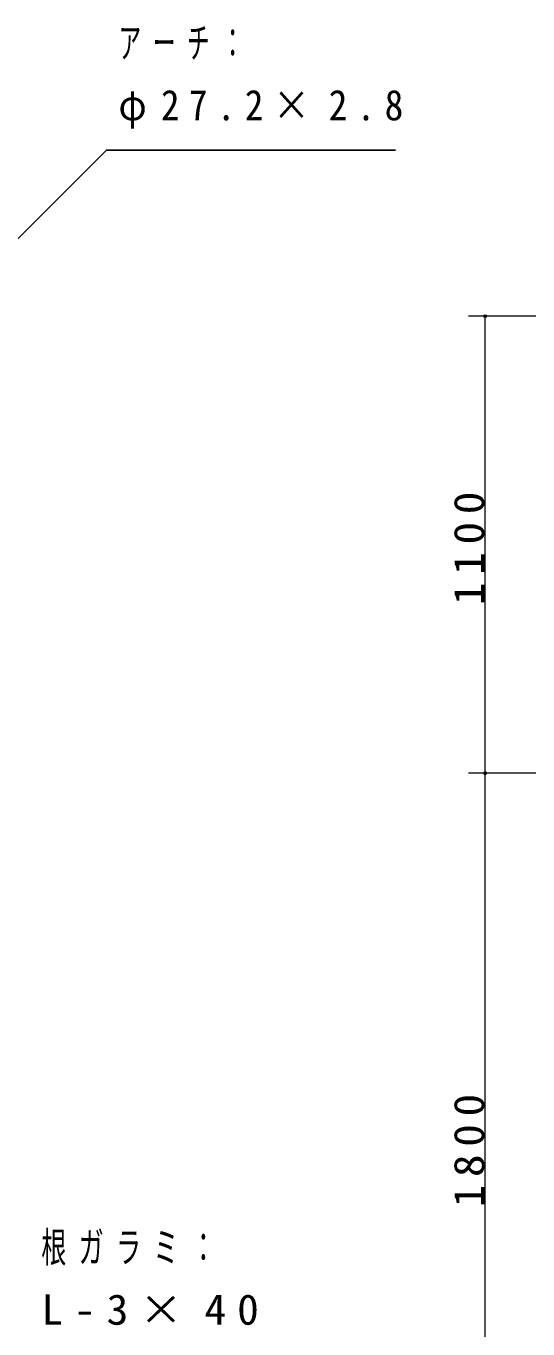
# Model space of a CAD drawing. Units: millimetres at full size. Extents: x -15630 to 0, y -2472 to 10680.
# Drawn here: x -9774 to -8566, y 3612 to 6748 of the extents above; entities that cross this region are included whole.
import ezdxf

# ---------------------------------------------------------------- set-up
doc = ezdxf.new("R2010")
doc.units = ezdxf.units.MM
doc.layers.add('補助', color=2, linetype='Continuous', lineweight=13)
doc.styles.add('ＭＳ ゴシック', font='')
doc.styles.get('ＭＳ ゴシック').set_extended_font_data('MS Gothic')

# ---------------------------------------------------------------- blocks, each defined once
blk = doc.blocks.new('dimension_origin')
at = {"color": 0, "linetype": 'Continuous', "lineweight": -2}
blk.add_circle((0, 0), 1.25, dxfattribs=at)

msp = doc.modelspace()

# ---------------------------------------------------------------- linework, layer by layer
at = {"layer": '補助', "lineweight": 25}
for p, q in [((-9963.902, 6067.165), (-9581.068, 6450)), ((-9581.068, 6450), (-9541.068, 6450)), ((-9541.068, 6450), (-8885.249, 6450))]:
    msp.add_line(p, q, dxfattribs=at)
at = {"layer": '補助'}
for p, q in [((-6978.568, 6050), (-8709.298, 6050)), ((-8669.298, 4950), (-8669.298, 6050)), ((-7143.956, 4950), (-8709.298, 4950)), ((-7143.956, 4950), (-8709.298, 4950)), ((-8669.298, 3150), (-8669.298, 4950))]:
    msp.add_line(p, q, dxfattribs=at)

# ---------------------------------------------------------------- block references
at = {"layer": '補助', "xscale": 2.67, "yscale": 2.67}
for p, rotation in [((-8669.298, 6050), 270), ((-8669.298, 4950), 270), ((-8669.298, 4950), 90)]:
    msp.add_blockref('dimension_origin', p, dxfattribs=dict(at, rotation=rotation))

# ---------------------------------------------------------------- texts
at = {"layer": '補助', "char_height": 73.31, "attachment_point": 1, "style": 'ＭＳ ゴシック'}
for s, insert in [('\\T1.5;\\W0.55;アーチ：', (-9552.068, 6745)), ('\\T1.5;\\W0.9;φ27.2×2.8', (-9552.068, 6595)), ('\\T1.5;\\W0.6;根ガラミ：', (-9737.604, 3845)), ('\\T1.5;\\W1.05;L-3×40', (-9737.604, 3695))]:
    msp.add_mtext(s, dxfattribs=dict(at, insert=insert))
at = {"layer": '補助', "char_height": 73.31, "attachment_point": 8, "rotation": 90, "style": 'ＭＳ ゴシック'}
for s, insert in [('\\T1.33;\\W1.1;1100', (-8670.298, 5500)), ('\\T1.33;\\W1.1;1800', (-8670.298, 4050))]:
    msp.add_mtext(s, dxfattribs=dict(at, insert=insert))

doc.saveas('drawing.dxf')
